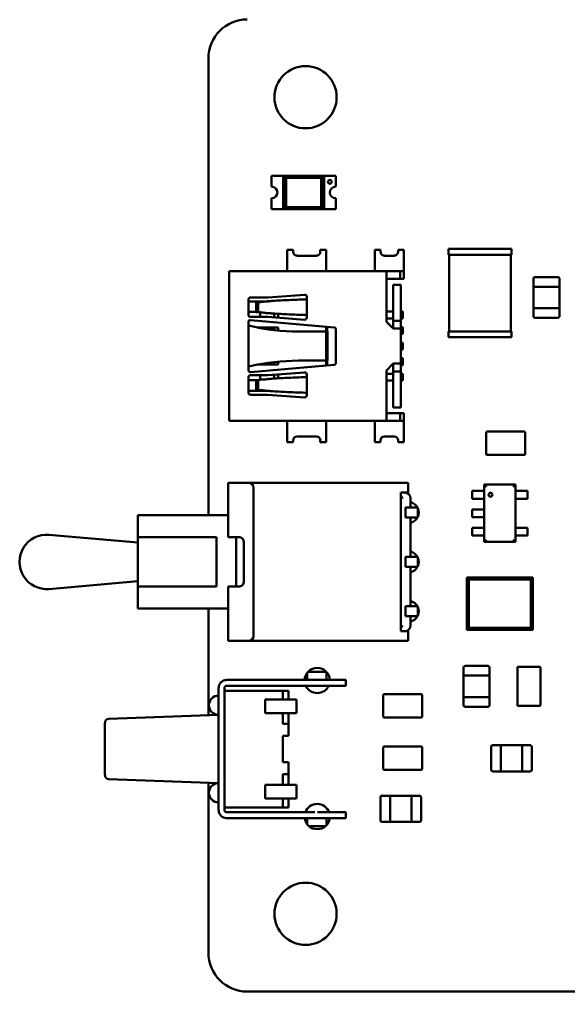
# Model space of a CAD drawing. Header units: inches. Extents: x 0.1 to 17, y 0.3 to 10.7.
# Drawn here: x 2.614 to 3.727, y 7.138 to 9.106 of the extents above; entities that cross this region are included whole.
import ezdxf

# ---------------------------------------------------------------- set-up
doc = ezdxf.new("R2010")
doc.units = ezdxf.units.IN
doc.header["$LTSCALE"] = 0.5
doc.header["$MEASUREMENT"] = 0
doc.layers.add('Visible (ANSI)', color=7, linetype='Continuous', lineweight=50)

msp = doc.modelspace()

# ---------------------------------------------------------------- linework, layer by layer
at = {"layer": 'Visible (ANSI)'}
for p, q in [((2.9976, 8.1024), (2.9976, 9.0276)), ((3.1255, 8.7894), (3.1491, 8.7894)), ((3.1255, 8.7678), (3.1255, 8.7894)), ((3.1491, 8.7225), (3.1491, 8.7894)), ((3.1491, 8.7894), (3.2318, 8.7894)), ((3.1491, 8.7894), (3.1491, 8.7225)), ((3.155, 8.7855), (3.1511, 8.7894)), ((3.1511, 8.7894), (3.1511, 8.7225)), ((3.2299, 8.7894), (3.1511, 8.7894)), ((3.155, 8.7264), (3.155, 8.7855)), ((3.155, 8.7855), (3.2259, 8.7855)), ((3.2299, 8.7894), (3.2259, 8.7855)), ((3.2259, 8.7855), (3.2259, 8.7264)), ((3.2299, 8.7894), (3.2299, 8.7225)), ((3.2318, 8.7894), (3.2318, 8.7225)), ((3.2318, 8.7225), (3.2318, 8.7894)), ((3.2318, 8.7894), (3.2554, 8.7894)), ((3.2554, 8.7894), (3.2554, 8.7678)), ((3.1255, 8.7225), (3.1255, 8.7442)), ((3.2554, 8.7442), (3.2554, 8.7225)), ((3.1491, 8.7225), (3.1255, 8.7225)), ((3.2318, 8.7225), (3.1491, 8.7225)), ((3.1511, 8.7225), (3.155, 8.7264)), ((3.2299, 8.7225), (3.1511, 8.7225)), ((3.2259, 8.7264), (3.155, 8.7264)), ((3.2259, 8.7264), (3.2299, 8.7225)), ((3.2554, 8.7225), (3.2318, 8.7225)), ((3.6115, 8.6418), (3.484, 8.6418)), ((3.484, 8.63), (3.484, 8.6418)), ((3.6115, 8.63), (3.6115, 8.6418)), ((3.1574, 8.6005), (3.1574, 8.6398)), ((3.1574, 8.6398), (3.1692, 8.6398)), ((3.1692, 8.6398), (3.1692, 8.6359)), ((3.1771, 8.628), (3.2165, 8.628)), ((3.2243, 8.6398), (3.2362, 8.6398)), ((3.2243, 8.6359), (3.2243, 8.6398)), ((3.2362, 8.6398), (3.2362, 8.6005)), ((3.3346, 8.6398), (3.3462, 8.6398)), ((3.3346, 8.6005), (3.3346, 8.6398)), ((3.3462, 8.6398), (3.3462, 8.6359)), ((3.3541, 8.628), (3.3741, 8.628)), ((3.382, 8.6398), (3.3936, 8.6398)), ((3.382, 8.6359), (3.382, 8.6398)), ((3.3936, 8.6398), (3.3936, 8.6005)), ((3.6115, 8.63), (3.484, 8.63)), ((3.4853, 8.4745), (3.4853, 8.63)), ((3.6103, 8.4745), (3.6103, 8.63)), ((3.0393, 8.5965), (3.0393, 8.569)), ((3.0393, 8.5965), (3.3582, 8.5965)), ((3.1574, 8.5965), (3.1574, 8.6005)), ((3.2362, 8.6005), (3.2362, 8.5965)), ((3.3346, 8.5965), (3.3346, 8.6005)), ((3.3582, 8.5965), (3.3582, 8.569)), ((3.3582, 8.5965), (3.3858, 8.5965)), ((3.3858, 8.5965), (3.3936, 8.5965)), ((3.3858, 8.5965), (3.3858, 8.5808)), ((3.3936, 8.6005), (3.3936, 8.5965)), ((3.3936, 8.5965), (3.3936, 8.5808)), ((3.7052, 8.5847), (3.66, 8.5847)), ((3.0393, 8.569), (3.0393, 8.3209)), ((3.3582, 8.5808), (3.3858, 8.5808)), ((3.3582, 8.569), (3.3582, 8.4942)), ((3.372, 8.5611), (3.372, 8.569)), ((3.3877, 8.569), (3.372, 8.569)), ((3.3858, 8.5808), (3.3936, 8.5808)), ((3.3877, 8.5611), (3.3877, 8.569)), ((3.656, 8.5808), (3.656, 8.565)), ((3.66, 8.565), (3.656, 8.565)), ((3.656, 8.565), (3.66, 8.565)), ((3.656, 8.565), (3.656, 8.5217)), ((3.7052, 8.565), (3.66, 8.565)), ((3.66, 8.565), (3.7052, 8.565)), ((3.7092, 8.565), (3.7052, 8.565)), ((3.7052, 8.565), (3.7092, 8.565)), ((3.7092, 8.565), (3.7092, 8.5808)), ((3.7092, 8.5217), (3.7092, 8.565)), ((3.118, 8.5434), (3.0826, 8.5434)), ((3.1926, 8.549), (3.118, 8.5434)), ((3.1968, 8.5433), (3.1968, 8.545)), ((3.372, 8.4961), (3.372, 8.5611)), ((3.3877, 8.4961), (3.3877, 8.5611)), ((3.0787, 8.5394), (3.0787, 8.5079)), ((3.1148, 8.5355), (3.0787, 8.5355)), ((3.0942, 8.5138), (3.0942, 8.5335)), ((3.0942, 8.5335), (3.098, 8.5335)), ((3.098, 8.5335), (3.098, 8.5138)), ((3.1968, 8.5433), (3.1968, 8.5041)), ((3.0942, 8.514), (3.0787, 8.514)), ((3.0826, 8.504), (3.118, 8.504)), ((3.0942, 8.514), (3.0942, 8.514)), ((3.098, 8.5138), (3.0942, 8.5138)), ((3.1025, 8.5131), (3.1025, 8.504)), ((3.118, 8.504), (3.1926, 8.4984)), ((3.131, 8.5107), (3.131, 8.503)), ((3.139, 8.5103), (3.139, 8.5024)), ((3.1968, 8.5023), (3.1968, 8.5041)), ((3.3582, 8.5148), (3.372, 8.5148)), ((3.3877, 8.5148), (3.3917, 8.5148)), ((3.3917, 8.5011), (3.3917, 8.5148)), ((3.66, 8.5217), (3.656, 8.5217)), ((3.656, 8.5217), (3.66, 8.5217)), ((3.656, 8.5217), (3.656, 8.506)), ((3.7052, 8.5217), (3.66, 8.5217)), ((3.66, 8.5217), (3.7052, 8.5217)), ((3.7092, 8.5217), (3.7052, 8.5217)), ((3.7052, 8.5217), (3.7092, 8.5217)), ((3.7092, 8.506), (3.7092, 8.5217)), ((3.0787, 8.4938), (3.0787, 8.4895)), ((3.0787, 8.4004), (3.0787, 8.4895)), ((3.2522, 8.4827), (3.083, 8.4977)), ((3.3582, 8.5011), (3.372, 8.5011)), ((3.372, 8.4804), (3.3582, 8.4942)), ((3.372, 8.4961), (3.3877, 8.4961)), ((3.372, 8.4961), (3.372, 8.4804)), ((3.3877, 8.5011), (3.3917, 8.5011)), ((3.3877, 8.4961), (3.3877, 8.4843)), ((3.3877, 8.4843), (3.3877, 8.4056)), ((3.66, 8.502), (3.7052, 8.502)), ((3.1081, 8.4826), (3.0962, 8.4826)), ((3.1025, 8.4818), (3.1025, 8.4814)), ((3.1303, 8.4826), (3.1201, 8.4826)), ((3.1303, 8.4826), (3.131, 8.4826)), ((3.139, 8.4826), (3.131, 8.4826)), ((3.131, 8.4826), (3.131, 8.4772)), ((3.139, 8.4826), (3.139, 8.4764)), ((3.1798, 8.4745), (3.1902, 8.4745)), ((3.1902, 8.4745), (3.2362, 8.4745)), ((3.2362, 8.4841), (3.2362, 8.4745)), ((3.2387, 8.4745), (3.2362, 8.4745)), ((3.2362, 8.4745), (3.2362, 8.4154)), ((3.2381, 8.4745), (3.2381, 8.4839)), ((3.2387, 8.4745), (3.2387, 8.4154)), ((3.2558, 8.4112), (3.2558, 8.4788)), ((3.369, 8.4833), (3.372, 8.4833)), ((3.3872, 8.4804), (3.372, 8.4804)), ((3.3877, 8.4833), (3.3917, 8.4833)), ((3.3877, 8.4696), (3.3917, 8.4696)), ((3.3917, 8.4696), (3.3917, 8.4833)), ((3.6115, 8.4745), (3.484, 8.4745)), ((3.484, 8.4627), (3.484, 8.4745)), ((3.6115, 8.4627), (3.6115, 8.4745)), ((3.3877, 8.4518), (3.3917, 8.4518)), ((3.3917, 8.4381), (3.3917, 8.4518)), ((3.6115, 8.4627), (3.484, 8.4627)), ((3.3877, 8.4381), (3.3917, 8.4381)), ((3.083, 8.3922), (3.2522, 8.4072)), ((3.1081, 8.4074), (3.0962, 8.4074)), ((3.1025, 8.4085), (3.1025, 8.4081)), ((3.1303, 8.4074), (3.1201, 8.4074)), ((3.1303, 8.4074), (3.131, 8.4074)), ((3.131, 8.4127), (3.131, 8.4074)), ((3.139, 8.4074), (3.131, 8.4074)), ((3.139, 8.4135), (3.139, 8.4074)), ((3.1798, 8.4154), (3.1902, 8.4154)), ((3.1902, 8.4154), (3.2362, 8.4154)), ((3.2362, 8.4154), (3.2362, 8.4058)), ((3.2362, 8.4154), (3.2387, 8.4154)), ((3.2381, 8.406), (3.2381, 8.4154)), ((3.3582, 8.3957), (3.372, 8.4095)), ((3.369, 8.4066), (3.372, 8.4066)), ((3.372, 8.4095), (3.3872, 8.4095)), ((3.372, 8.4095), (3.372, 8.3938)), ((3.3877, 8.4203), (3.3917, 8.4203)), ((3.3877, 8.4066), (3.3917, 8.4066)), ((3.3877, 8.4056), (3.3877, 8.3938)), ((3.3917, 8.4066), (3.3917, 8.4203)), ((3.0787, 8.4004), (3.0787, 8.3961)), ((3.118, 8.3859), (3.0826, 8.3859)), ((3.1025, 8.3859), (3.1025, 8.3768)), ((3.1926, 8.3915), (3.118, 8.3859)), ((3.131, 8.3869), (3.131, 8.3792)), ((3.139, 8.3875), (3.139, 8.3796)), ((3.1968, 8.3858), (3.1968, 8.3876)), ((3.3582, 8.3957), (3.3582, 8.3209)), ((3.3582, 8.3888), (3.372, 8.3888)), ((3.372, 8.3938), (3.3877, 8.3938)), ((3.372, 8.3288), (3.372, 8.3938)), ((3.3877, 8.3288), (3.3877, 8.3938)), ((3.3877, 8.3888), (3.3917, 8.3888)), ((3.3917, 8.3751), (3.3917, 8.3888)), ((3.0787, 8.382), (3.0787, 8.3505)), ((3.0942, 8.3759), (3.0787, 8.3759)), ((3.0942, 8.3761), (3.0942, 8.3564)), ((3.098, 8.3761), (3.0942, 8.3761)), ((3.0942, 8.3759), (3.0942, 8.3759)), ((3.098, 8.3564), (3.098, 8.3761)), ((3.1968, 8.3858), (3.1968, 8.3466)), ((3.3582, 8.3751), (3.372, 8.3751)), ((3.3877, 8.3751), (3.3917, 8.3751)), ((3.1148, 8.3544), (3.0787, 8.3544)), ((3.0826, 8.3465), (3.118, 8.3465)), ((3.0942, 8.3564), (3.098, 8.3564)), ((3.118, 8.3465), (3.1926, 8.3409)), ((3.1968, 8.3449), (3.1968, 8.3466)), ((3.372, 8.3209), (3.372, 8.3288)), ((3.3877, 8.3209), (3.3877, 8.3288)), ((3.0393, 8.3209), (3.0393, 8.2934)), ((3.3582, 8.3209), (3.3582, 8.2934)), ((3.3858, 8.3091), (3.3582, 8.3091)), ((3.3877, 8.3209), (3.372, 8.3209)), ((3.3858, 8.3091), (3.3936, 8.3091)), ((3.3858, 8.2934), (3.3858, 8.3091)), ((3.3936, 8.2934), (3.3936, 8.3091)), ((3.3582, 8.2934), (3.0393, 8.2934)), ((3.1574, 8.2894), (3.1574, 8.2934)), ((3.1574, 8.2501), (3.1574, 8.2894)), ((3.2362, 8.2934), (3.2362, 8.2894)), ((3.2362, 8.2894), (3.2362, 8.2501)), ((3.3346, 8.2894), (3.3346, 8.2934)), ((3.3346, 8.2501), (3.3346, 8.2894)), ((3.3582, 8.2934), (3.3858, 8.2934)), ((3.3858, 8.2934), (3.3936, 8.2934)), ((3.3936, 8.2934), (3.3936, 8.2894)), ((3.3936, 8.2894), (3.3936, 8.2501)), ((3.5606, 8.2264), (3.5606, 8.2698)), ((3.5625, 8.2717), (3.5724, 8.2717)), ((3.5724, 8.2717), (3.6275, 8.2717)), ((3.6275, 8.2717), (3.6373, 8.2717)), ((3.6393, 8.2698), (3.6393, 8.2264)), ((3.1692, 8.2501), (3.1574, 8.2501)), ((3.1692, 8.254), (3.1692, 8.2501)), ((3.2165, 8.2619), (3.1771, 8.2619)), ((3.2243, 8.2501), (3.2243, 8.254)), ((3.2362, 8.2501), (3.2243, 8.2501)), ((3.3462, 8.2501), (3.3346, 8.2501)), ((3.3462, 8.254), (3.3462, 8.2501)), ((3.3741, 8.2619), (3.3541, 8.2619)), ((3.382, 8.2501), (3.382, 8.254)), ((3.3936, 8.2501), (3.382, 8.2501)), ((3.5724, 8.2245), (3.5625, 8.2245)), ((3.6275, 8.2245), (3.5724, 8.2245)), ((3.6373, 8.2245), (3.6275, 8.2245)), ((3.0377, 8.168), (3.0377, 8.0579)), ((3.0377, 8.168), (3.0613, 8.168)), ((3.0791, 8.168), (3.0613, 8.168)), ((3.0791, 8.168), (3.4023, 8.168)), ((3.0889, 8.1581), (3.0889, 7.8577)), ((3.4023, 8.168), (3.4023, 8.1483)), ((3.532, 8.1516), (3.5405, 8.1516)), ((3.532, 8.1359), (3.532, 8.1516)), ((3.5405, 8.1516), (3.5443, 8.1516)), ((3.5443, 8.1516), (3.5482, 8.1516)), ((3.5521, 8.1516), (3.5482, 8.1516)), ((3.5521, 8.1516), (3.5566, 8.1516)), ((3.5566, 8.0483), (3.5566, 8.1644)), ((3.5566, 8.1644), (3.5596, 8.1615)), ((3.5566, 8.1644), (3.6196, 8.1644)), ((3.5566, 8.1359), (3.5566, 8.1516)), ((3.5612, 8.1599), (3.5596, 8.1615)), ((3.6166, 8.1615), (3.6151, 8.1599)), ((3.6196, 8.1644), (3.6166, 8.1615)), ((3.6196, 8.0483), (3.6196, 8.1644)), ((3.6196, 8.1516), (3.6242, 8.1516)), ((3.6196, 8.1359), (3.6196, 8.1516)), ((3.6242, 8.1516), (3.628, 8.1516)), ((3.6319, 8.1516), (3.628, 8.1516)), ((3.6357, 8.1516), (3.6319, 8.1516)), ((3.6357, 8.1516), (3.6442, 8.1516)), ((3.6442, 8.1359), (3.6442, 8.1516)), ((3.3873, 8.1483), (3.3873, 7.8676)), ((3.4023, 8.1483), (3.3873, 8.1483)), ((3.407, 8.118), (3.407, 8.1365)), ((3.532, 8.1359), (3.5405, 8.1359)), ((3.5405, 8.1359), (3.5443, 8.1359)), ((3.5443, 8.1359), (3.5482, 8.1359)), ((3.5521, 8.1359), (3.5482, 8.1359)), ((3.5521, 8.1359), (3.5566, 8.1359)), ((3.6196, 8.1359), (3.6242, 8.1359)), ((3.6242, 8.1359), (3.628, 8.1359)), ((3.6319, 8.1359), (3.628, 8.1359)), ((3.6357, 8.1359), (3.6319, 8.1359)), ((3.6357, 8.1359), (3.6442, 8.1359)), ((3.3971, 8.118), (3.3971, 8.0979)), ((3.418, 8.118), (3.3971, 8.118)), ((3.418, 8.118), (3.422, 8.118)), ((3.422, 8.0979), (3.422, 8.118)), ((3.532, 8.1142), (3.5405, 8.1142)), ((3.532, 8.0985), (3.532, 8.1142)), ((3.5405, 8.1142), (3.5443, 8.1142)), ((3.5443, 8.1142), (3.5482, 8.1142)), ((3.5521, 8.1142), (3.5482, 8.1142)), ((3.5521, 8.1142), (3.5566, 8.1142)), ((3.5566, 8.0985), (3.5566, 8.1142)), ((2.8547, 8.0579), (2.8547, 8.1024)), ((3.0377, 8.1024), (2.8547, 8.1024)), ((3.418, 8.0979), (3.3971, 8.0979)), ((3.407, 8.018), (3.407, 8.0979)), ((3.418, 8.0979), (3.422, 8.0979)), ((3.532, 8.0985), (3.5405, 8.0985)), ((3.5405, 8.0985), (3.5443, 8.0985)), ((3.5443, 8.0985), (3.5482, 8.0985)), ((3.5521, 8.0985), (3.5482, 8.0985)), ((3.5521, 8.0985), (3.5566, 8.0985)), ((3.532, 8.0768), (3.5405, 8.0768)), ((3.532, 8.0611), (3.532, 8.0768)), ((3.5405, 8.0768), (3.5443, 8.0768)), ((3.5443, 8.0768), (3.5482, 8.0768)), ((3.5521, 8.0768), (3.5482, 8.0768)), ((3.5521, 8.0768), (3.5566, 8.0768)), ((3.5566, 8.0611), (3.5566, 8.0768)), ((3.6196, 8.0768), (3.6242, 8.0768)), ((3.6196, 8.0611), (3.6196, 8.0768)), ((3.6242, 8.0768), (3.628, 8.0768)), ((3.6319, 8.0768), (3.628, 8.0768)), ((3.6357, 8.0768), (3.6319, 8.0768)), ((3.6357, 8.0768), (3.6442, 8.0768)), ((3.6442, 8.0611), (3.6442, 8.0768)), ((2.8547, 8.0471), (2.6744, 8.0629)), ((2.8547, 8.0579), (3.0141, 8.0579)), ((2.8547, 7.9579), (2.8547, 8.0579)), ((3.0141, 7.9579), (3.0141, 8.0579)), ((3.0594, 8.0579), (3.0377, 8.0579)), ((3.0535, 8.0579), (3.0535, 8.0289)), ((3.532, 8.0611), (3.5405, 8.0611)), ((3.5405, 8.0611), (3.5443, 8.0611)), ((3.5443, 8.0611), (3.5482, 8.0611)), ((3.5521, 8.0611), (3.5482, 8.0611)), ((3.5521, 8.0611), (3.5566, 8.0611)), ((3.5566, 8.0483), (3.5596, 8.0513)), ((3.5612, 8.0528), (3.5596, 8.0513)), ((3.6151, 8.0528), (3.6166, 8.0513)), ((3.6196, 8.0483), (3.6166, 8.0513)), ((3.6196, 8.0611), (3.6242, 8.0611)), ((3.6242, 8.0611), (3.628, 8.0611)), ((3.6319, 8.0611), (3.628, 8.0611)), ((3.6357, 8.0611), (3.6319, 8.0611)), ((3.6357, 8.0611), (3.6442, 8.0611)), ((3.0692, 8.0481), (3.0692, 7.9678)), ((3.5566, 8.0483), (3.6196, 8.0483)), ((3.3971, 8.018), (3.3971, 7.9979)), ((3.418, 8.018), (3.3971, 8.018)), ((3.418, 8.018), (3.422, 8.018)), ((3.422, 7.9979), (3.422, 8.018)), ((3.418, 7.9979), (3.3971, 7.9979)), ((3.407, 7.918), (3.407, 7.9979)), ((3.418, 7.9979), (3.422, 7.9979)), ((3.0535, 7.9869), (3.0535, 7.9579)), ((3.5251, 7.9725), (3.5212, 7.9765)), ((3.5212, 7.9765), (3.5212, 7.8702)), ((3.5271, 7.9765), (3.5212, 7.9765)), ((3.5251, 7.8741), (3.5251, 7.9725)), ((3.5251, 7.9725), (3.6511, 7.9725)), ((3.6551, 7.9765), (3.5271, 7.9765)), ((3.6511, 7.9725), (3.6551, 7.9765)), ((3.6511, 7.9725), (3.6511, 7.8741)), ((3.6551, 7.8702), (3.6551, 7.9765)), ((2.8547, 7.9688), (2.6744, 7.953)), ((2.8547, 7.9135), (2.8547, 7.9579)), ((2.8547, 7.9579), (3.0141, 7.9579)), ((3.0377, 7.9579), (3.0377, 7.8479)), ((3.0377, 7.9579), (3.0594, 7.9579)), ((3.0377, 7.9135), (2.8547, 7.9135)), ((2.9976, 7.6972), (2.9976, 7.9135)), ((3.3971, 7.918), (3.3971, 7.8979)), ((3.418, 7.918), (3.3971, 7.918)), ((3.418, 7.918), (3.422, 7.918)), ((3.422, 7.8979), (3.422, 7.918)), ((3.418, 7.8979), (3.3971, 7.8979)), ((3.407, 7.8794), (3.407, 7.8979)), ((3.418, 7.8979), (3.422, 7.8979)), ((3.5251, 7.8741), (3.5212, 7.8702)), ((3.6511, 7.8741), (3.5251, 7.8741)), ((3.6511, 7.8741), (3.6551, 7.8702)), ((3.3873, 7.8676), (3.4023, 7.8676)), ((3.4023, 7.8676), (3.4023, 7.8479)), ((3.5212, 7.8702), (3.5271, 7.8702)), ((3.5271, 7.8702), (3.6551, 7.8702)), ((3.0377, 7.8479), (3.0613, 7.8479)), ((3.0791, 7.8479), (3.0613, 7.8479)), ((3.0791, 7.8479), (3.4023, 7.8479)), ((3.5635, 7.7973), (3.5182, 7.7973)), ((3.6255, 7.7953), (3.6688, 7.7953)), ((3.1974, 7.769), (3.1974, 7.7829)), ((3.1994, 7.7854), (3.2366, 7.7854)), ((3.2367, 7.7845), (3.2367, 7.7853)), ((3.2367, 7.7845), (3.2367, 7.769)), ((3.5143, 7.7934), (3.5143, 7.7776)), ((3.5182, 7.7776), (3.5143, 7.7776)), ((3.5143, 7.7776), (3.5182, 7.7776)), ((3.5143, 7.7776), (3.5143, 7.7343)), ((3.5635, 7.7776), (3.5182, 7.7776)), ((3.5182, 7.7776), (3.5635, 7.7776)), ((3.5674, 7.7776), (3.5635, 7.7776)), ((3.5635, 7.7776), (3.5674, 7.7776)), ((3.5674, 7.7776), (3.5674, 7.7934)), ((3.5674, 7.7343), (3.5674, 7.7776)), ((3.6236, 7.7835), (3.6236, 7.7934)), ((3.6236, 7.7284), (3.6236, 7.7835)), ((3.6708, 7.7934), (3.6708, 7.7835)), ((3.6708, 7.7835), (3.6708, 7.7284)), ((3.2132, 7.7688), (3.034, 7.7688)), ((3.034, 7.757), (3.2132, 7.757)), ((3.1974, 7.7688), (3.1974, 7.769)), ((3.2132, 7.7688), (3.2186, 7.7688)), ((3.2132, 7.757), (3.2186, 7.757)), ((3.2186, 7.7688), (3.2756, 7.7688)), ((3.2186, 7.757), (3.2756, 7.757)), ((3.2367, 7.769), (3.2367, 7.7688)), ((3.2756, 7.7688), (3.2761, 7.7688)), ((3.2756, 7.757), (3.2761, 7.757)), ((3.2761, 7.7688), (3.2761, 7.757)), ((3.0182, 7.505), (3.0182, 7.753)), ((3.03, 7.7374), (3.03, 7.753)), ((3.1482, 7.7471), (3.03, 7.7471)), ((3.03, 7.7314), (3.03, 7.7374)), ((3.16, 7.7471), (3.1482, 7.7471)), ((3.1482, 7.7314), (3.1482, 7.7471)), ((3.16, 7.7294), (3.16, 7.7471)), ((3.3519, 7.6949), (3.3519, 7.7383)), ((3.3539, 7.7402), (3.3637, 7.7402)), ((3.3637, 7.7402), (3.4188, 7.7402)), ((3.4188, 7.7402), (3.4287, 7.7402)), ((3.4306, 7.7383), (3.4306, 7.6949)), ((3.03, 7.5266), (3.03, 7.7314)), ((3.1127, 7.7294), (3.1127, 7.7018)), ((3.1245, 7.7294), (3.1127, 7.7294)), ((3.1245, 7.7294), (3.1757, 7.7294)), ((3.1482, 7.7314), (3.1482, 7.7294)), ((3.1757, 7.7294), (3.1757, 7.7018)), ((3.5182, 7.7343), (3.5143, 7.7343)), ((3.5143, 7.7343), (3.5182, 7.7343)), ((3.5143, 7.7343), (3.5143, 7.7186)), ((3.5635, 7.7343), (3.5182, 7.7343)), ((3.5182, 7.7343), (3.5635, 7.7343)), ((3.5674, 7.7343), (3.5635, 7.7343)), ((3.5635, 7.7343), (3.5674, 7.7343)), ((3.5674, 7.7186), (3.5674, 7.7343)), ((3.6236, 7.7186), (3.6236, 7.7284)), ((3.6688, 7.7166), (3.6255, 7.7166)), ((3.6708, 7.7284), (3.6708, 7.7186)), ((2.7955, 7.6901), (3.0182, 7.6979)), ((3.1127, 7.7018), (3.1245, 7.7018)), ((3.1245, 7.7018), (3.1757, 7.7018)), ((3.1482, 7.7018), (3.1482, 7.6802)), ((3.16, 7.6802), (3.16, 7.7018)), ((3.5182, 7.7146), (3.5635, 7.7146)), ((2.7879, 7.5758), (2.7879, 7.6823)), ((3.1482, 7.6802), (3.16, 7.6802)), ((3.16, 7.6556), (3.16, 7.6802)), ((3.3637, 7.693), (3.3539, 7.693)), ((3.4188, 7.693), (3.3637, 7.693)), ((3.4287, 7.693), (3.4188, 7.693)), ((3.1482, 7.6556), (3.1482, 7.6024)), ((3.16, 7.6556), (3.1482, 7.6556)), ((3.3519, 7.5887), (3.3519, 7.632)), ((3.3539, 7.6339), (3.3637, 7.6339)), ((3.3637, 7.6339), (3.4188, 7.6339)), ((3.4188, 7.6339), (3.4287, 7.6339)), ((3.4306, 7.632), (3.4306, 7.5887)), ((3.5704, 7.6329), (3.5704, 7.5877)), ((3.5901, 7.6369), (3.5743, 7.6369)), ((3.5901, 7.6369), (3.5901, 7.6329)), ((3.5901, 7.6329), (3.5901, 7.6369)), ((3.6334, 7.6369), (3.5901, 7.6369)), ((3.5901, 7.6329), (3.5901, 7.5877)), ((3.5901, 7.5877), (3.5901, 7.6329)), ((3.6334, 7.6369), (3.6334, 7.6329)), ((3.6334, 7.6329), (3.6334, 7.6369)), ((3.6491, 7.6369), (3.6334, 7.6369)), ((3.6334, 7.6329), (3.6334, 7.5877)), ((3.6334, 7.5877), (3.6334, 7.6329)), ((3.6531, 7.5877), (3.6531, 7.6329)), ((3.1482, 7.6024), (3.16, 7.6024)), ((3.16, 7.5778), (3.16, 7.6024)), ((3.3637, 7.5867), (3.3539, 7.5867)), ((3.4188, 7.5867), (3.3637, 7.5867)), ((3.4287, 7.5867), (3.4188, 7.5867)), ((3.5743, 7.5837), (3.5901, 7.5837)), ((3.5901, 7.5877), (3.5901, 7.5837)), ((3.5901, 7.5837), (3.5901, 7.5877)), ((3.5901, 7.5837), (3.6334, 7.5837)), ((3.6334, 7.5877), (3.6334, 7.5837)), ((3.6334, 7.5837), (3.6334, 7.5877)), ((3.6334, 7.5837), (3.6491, 7.5837)), ((2.7955, 7.5679), (3.0182, 7.5601)), ((2.9976, 7.2166), (2.9976, 7.5608)), ((3.1482, 7.5778), (3.1482, 7.5562)), ((3.16, 7.5778), (3.1482, 7.5778)), ((3.16, 7.5562), (3.16, 7.5778)), ((3.1127, 7.5562), (3.1127, 7.5286)), ((3.1245, 7.5562), (3.1127, 7.5562)), ((3.1757, 7.5562), (3.1245, 7.5562)), ((3.1757, 7.5286), (3.1757, 7.5562)), ((3.03, 7.5207), (3.03, 7.5266)), ((3.03, 7.505), (3.03, 7.5207)), ((3.1245, 7.5286), (3.1127, 7.5286)), ((3.1757, 7.5286), (3.1245, 7.5286)), ((3.1482, 7.5286), (3.1482, 7.5266)), ((3.1482, 7.5109), (3.1482, 7.5266)), ((3.16, 7.5109), (3.16, 7.5286)), ((3.346, 7.5306), (3.346, 7.4853)), ((3.3657, 7.5345), (3.3499, 7.5345)), ((3.3657, 7.5345), (3.3657, 7.5306)), ((3.3657, 7.5306), (3.3657, 7.5345)), ((3.409, 7.5345), (3.3657, 7.5345)), ((3.3657, 7.5306), (3.3657, 7.4853)), ((3.3657, 7.4853), (3.3657, 7.5306)), ((3.409, 7.5345), (3.409, 7.5306)), ((3.409, 7.5306), (3.409, 7.5345)), ((3.4247, 7.5345), (3.409, 7.5345)), ((3.409, 7.5306), (3.409, 7.4853)), ((3.409, 7.4853), (3.409, 7.5306)), ((3.4287, 7.4853), (3.4287, 7.5306)), ((3.03, 7.5109), (3.1482, 7.5109)), ((3.2132, 7.5011), (3.034, 7.5011)), ((3.1482, 7.5109), (3.16, 7.5109)), ((3.2756, 7.5011), (3.2186, 7.5011)), ((3.2761, 7.5011), (3.2756, 7.5011)), ((3.2761, 7.4892), (3.2761, 7.5011)), ((3.034, 7.4892), (3.2132, 7.4892)), ((3.1974, 7.4892), (3.1974, 7.489)), ((3.1974, 7.489), (3.1974, 7.4771)), ((3.2132, 7.4892), (3.2186, 7.4892)), ((3.2186, 7.4892), (3.2756, 7.4892)), ((3.2367, 7.489), (3.2367, 7.4892)), ((3.2367, 7.4747), (3.2367, 7.489)), ((3.2756, 7.4892), (3.2761, 7.4892)), ((3.3499, 7.4814), (3.3657, 7.4814)), ((3.3657, 7.4853), (3.3657, 7.4814)), ((3.3657, 7.4814), (3.3657, 7.4853)), ((3.3657, 7.4814), (3.409, 7.4814)), ((3.409, 7.4853), (3.409, 7.4814)), ((3.409, 7.4814), (3.409, 7.4853)), ((3.409, 7.4814), (3.4247, 7.4814)), ((3.2015, 7.4726), (3.2346, 7.4726)), ((5.3598, 7.1379), (3.0763, 7.1379))]:
    msp.add_line(p, q, dxfattribs=at)
for centre, radius in [((3.1944, 8.9489), 0.063), ((3.2436, 8.7776), 0.00394), ((3.5692, 8.1438), 0.00394), ((3.1944, 7.2953), 0.063)]:
    msp.add_circle(centre, radius, dxfattribs=at)
for centre, radius, start, end in [((3.0763, 9.0276), 0.0788, 90.0208, 179.9792), ((3.1255, 8.756), 0.0118, 270, 90), ((3.2554, 8.756), 0.0118, 90, 270), ((3.1771, 8.6359), 0.00787, 180, 270), ((3.2165, 8.6359), 0.00787, 270, 360), ((3.3541, 8.6359), 0.00787, 180, 270), ((3.3741, 8.6359), 0.00787, 270, 360), ((3.66, 8.5808), 0.00394, 90, 180), ((3.7052, 8.5808), 0.00394, 0, 90), ((3.0826, 8.5394), 0.00394, 90, 180), ((3.1928, 8.545), 0.00394, 360, 94.2892), ((3.0826, 8.5079), 0.00394, 180, 270), ((3.66, 8.506), 0.00394, 180, 270), ((3.7052, 8.506), 0.00394, 270, 0), ((3.0826, 8.4938), 0.00394, 84.9204, 180), ((3.1928, 8.5023), 0.00394, 265.7108, 360), ((3.2519, 8.4788), 0.00394, 360, 84.9204), ((3.2519, 8.4112), 0.00394, 275.0796, 360), ((3.0826, 8.3961), 0.00394, 180, 275.0796), ((3.0826, 8.382), 0.00394, 90, 180), ((3.1928, 8.3876), 0.00394, 360, 94.2892), ((3.0826, 8.3505), 0.00394, 180, 270), ((3.1928, 8.3449), 0.00394, 265.7108, 360), ((3.5625, 8.2698), 0.00197, 90, 180), ((3.6373, 8.2698), 0.00197, 0, 90), ((3.1771, 8.254), 0.00787, 90, 180), ((3.2165, 8.254), 0.00787, 360, 90), ((3.3541, 8.254), 0.00787, 90, 180), ((3.3741, 8.254), 0.00787, 360, 90), ((3.5625, 8.2264), 0.00197, 180, 270), ((3.6373, 8.2264), 0.00197, 270, 0), ((3.0791, 8.1581), 0.00984, 0, 90), ((3.3952, 8.1365), 0.0118, 0, 90), ((3.4023, 8.1079), 0.0215, 27.8972, 77.2801), ((3.4023, 8.1079), 0.0215, 336.5535, 23.4465), ((3.4023, 8.1079), 0.0215, 282.7199, 332.1024), ((2.6696, 8.0079), 0.0551, 85, 275), ((3.0594, 8.0481), 0.00984, 0, 78.463), ((3.4023, 8.0079), 0.0215, 27.8972, 77.2801), ((3.4023, 8.0079), 0.0215, 336.5535, 23.4465), ((3.4023, 8.0079), 0.0215, 282.7199, 332.1024), ((3.0594, 7.9678), 0.00984, 281.537, 0), ((3.4023, 7.9079), 0.0215, 27.8972, 77.2801), ((3.4023, 7.9079), 0.0215, 336.5535, 23.4465), ((3.4023, 7.9079), 0.0215, 282.7199, 332.1024), ((3.3952, 7.8794), 0.0118, 270, 0), ((3.0791, 7.8577), 0.00984, 270, 0), ((3.5182, 7.7934), 0.00394, 90, 180), ((3.5635, 7.7934), 0.00394, 0, 90), ((3.6255, 7.7934), 0.00197, 90, 180), ((3.6688, 7.7934), 0.00197, 0, 90), ((3.218, 7.7678), 0.0256, 2.2034, 177.7966), ((3.034, 7.753), 0.0157, 90, 180), ((3.034, 7.753), 0.00394, 90, 180), ((3.218, 7.7678), 0.0256, 205.0299, 334.9701), ((3.0182, 7.7176), 0.0197, 90, 270), ((3.3539, 7.7383), 0.00197, 90, 180), ((3.4287, 7.7383), 0.00197, 0, 90), ((3.5182, 7.7186), 0.00394, 180, 270), ((3.5635, 7.7186), 0.00394, 270, 0), ((3.6255, 7.7186), 0.00197, 180, 270), ((3.6688, 7.7186), 0.00197, 270, 0), ((2.7958, 7.6823), 0.00787, 92, 180), ((3.3539, 7.6949), 0.00197, 180, 270), ((3.4287, 7.6949), 0.00197, 270, 0), ((3.3539, 7.632), 0.00197, 90, 180), ((3.4287, 7.632), 0.00197, 0, 90), ((3.5743, 7.6329), 0.00394, 90, 180), ((3.6491, 7.6329), 0.00394, 0, 90), ((3.3539, 7.5887), 0.00197, 180, 270), ((3.4287, 7.5887), 0.00197, 270, 0), ((3.5743, 7.5877), 0.00394, 180, 270), ((3.6491, 7.5877), 0.00394, 270, 0), ((2.7958, 7.5758), 0.00787, 180, 268), ((3.0182, 7.5404), 0.0197, 90, 270), ((3.3499, 7.5306), 0.00394, 90, 180), ((3.4247, 7.5306), 0.00394, 0, 90), ((3.034, 7.505), 0.0157, 180, 270), ((3.034, 7.505), 0.00394, 180, 270), ((3.218, 7.4922), 0.0256, 20.2514, 159.7486), ((3.218, 7.4922), 0.0256, 186.6266, 353.3734), ((3.3499, 7.4853), 0.00394, 180, 270), ((3.4247, 7.4853), 0.00394, 270, 0), ((3.0763, 7.2166), 0.0788, 180.0208, 269.9792)]:
    msp.add_arc(centre, radius, start, end, dxfattribs=at)
for centre, major_axis, ratio, start_param, end_param in [((2.9291, 10.5681), (0, -2.042), 0.948476, 0.085352, 0.095998), ((2.9329, 10.5681), (0, -2.042), 0.948476, 0.085352, 0.095998), ((3.0757, 8.1977), (0.0001, 0.317), 0.906312, 6.219159, 6.219203), ((2.9291, 6.4793), (0, 2.042), 0.948476, 6.187187, 6.197834), ((2.9329, 6.4793), (0, 2.042), 0.948476, 6.187187, 6.197834), ((3.3719, 8.4843), (0.0154, -0.0038), 0.997613, 6.273761, 6.525872), ((3.0757, 8.1662), (0.0001, 0.317), 0.906312, 6.190369, 6.207827), ((3.0757, 8.7237), (0.0001, -0.317), 0.906312, 0.075358, 0.092816), ((3.3719, 8.4056), (0.0154, 0.0038), 0.997613, 6.040499, 6.29261), ((2.9291, 10.4106), (0, -2.042), 0.948476, 0.085352, 0.095998), ((3.0757, 8.6922), (0.0001, -0.317), 0.906312, 0.063982, 0.064026), ((2.9329, 10.4106), (0, -2.042), 0.948476, 0.085352, 0.095998), ((2.9291, 6.3218), (0, 2.042), 0.948476, 6.187187, 6.197834), ((2.9329, 6.3218), (0, 2.042), 0.948476, 6.187187, 6.197834)]:
    msp.add_ellipse(centre, major_axis=major_axis, ratio=ratio, start_param=start_param, end_param=end_param, dxfattribs=at)
for points, knots in [([(3.1244, 8.5362), (3.1229, 8.5361), (3.1213, 8.536), (3.1197, 8.5359), (3.118, 8.5358), (3.1164, 8.5357), (3.1148, 8.5355)], [0.3575878, 0.3575878, 0.3575878, 0.3575878, 0.6666667, 0.6666667, 0.6666667, 1, 1, 1, 1]), ([(3.128, 8.5365), (3.1264, 8.5364), (3.1248, 8.5362), (3.1216, 8.5359), (3.12, 8.5357), (3.1185, 8.5355)], [-0.0245792, -0.0245792, -0.0245792, -0.0245792, -0.01240032, -0.01240032, -0.000001, -0.000001, -0.000001, -0.000001]), ([(3.1929, 8.5393), (3.1821, 8.539), (3.1713, 8.5387), (3.1496, 8.5377), (3.1388, 8.5371), (3.128, 8.5365)], [0.000001, 0.000001, 0.000001, 0.000001, 0.0837334, 0.0837334, 0.1674657, 0.1674657, 0.1674657, 0.1674657]), ([(3.1968, 8.5433), (3.1968, 8.5428), (3.1967, 8.5423), (3.1963, 8.5413), (3.196, 8.5409), (3.1953, 8.5402), (3.1949, 8.5399), (3.194, 8.5395), (3.1935, 8.5394), (3.1929, 8.5393)], [-0.01560843, -0.01560843, -0.01560843, -0.01560843, -0.01176261, -0.01176261, -0.00788288, -0.00788288, -0.00398661, -0.00398661, -0.000001, -0.000001, -0.000001, -0.000001]), ([(3.1244, 8.5112), (3.1229, 8.5113), (3.1213, 8.5114), (3.1197, 8.5115), (3.118, 8.5116), (3.1164, 8.5117), (3.1148, 8.5119)], [0.3575878, 0.3575878, 0.3575878, 0.3575878, 0.6666667, 0.6666667, 0.6666667, 1, 1, 1, 1]), ([(3.1929, 8.508), (3.1821, 8.5083), (3.1713, 8.5087), (3.1496, 8.5097), (3.1388, 8.5102), (3.128, 8.5109)], [-0.1674657, -0.1674657, -0.1674657, -0.1674657, -0.0837333, -0.0837333, -0.000001, -0.000001, -0.000001, -0.000001]), ([(3.1929, 8.508), (3.1935, 8.508), (3.194, 8.5079), (3.1949, 8.5075), (3.1953, 8.5072), (3.196, 8.5065), (3.1963, 8.5061), (3.1967, 8.5051), (3.1968, 8.5046), (3.1968, 8.5041)], [-0.01559958, -0.01559958, -0.01559958, -0.01559958, -0.01163975, -0.01163975, -0.00774621, -0.00774621, -0.00386745, -0.00386745, -0.000001, -0.000001, -0.000001, -0.000001]), ([(3.0818, 8.4856), (3.0814, 8.4857), (3.0809, 8.4858), (3.0802, 8.4863), (3.0798, 8.4866), (3.0793, 8.4873), (3.079, 8.4877), (3.0787, 8.4886), (3.0787, 8.489), (3.0787, 8.4895)], [0.000001, 0.000001, 0.000001, 0.000001, 0.00339141, 0.00339141, 0.00697347, 0.00697347, 0.01051792, 0.01051792, 0.01383602, 0.01383602, 0.01383602, 0.01383602]), ([(3.1025, 8.4818), (3.1036, 8.4817), (3.1047, 8.4815), (3.1059, 8.4814), (3.1071, 8.4813), (3.1083, 8.4812), (3.1095, 8.4811), (3.1107, 8.481), (3.112, 8.481), (3.1132, 8.481), (3.1145, 8.481), (3.1157, 8.481), (3.117, 8.481), (3.1182, 8.4811), (3.1195, 8.4812), (3.1207, 8.4813), (3.1219, 8.4814), (3.1231, 8.4815), (3.1242, 8.4816), (3.1253, 8.4818), (3.1264, 8.4819), (3.1274, 8.4821), (3.1285, 8.4822), (3.1294, 8.4824), (3.1303, 8.4826)], [0, 0, 0, 0, 0.125, 0.125, 0.125, 0.25, 0.25, 0.25, 0.375, 0.375, 0.375, 0.5, 0.5, 0.5, 0.625, 0.625, 0.625, 0.75, 0.75, 0.75, 0.875, 0.875, 0.875, 1, 1, 1, 1]), ([(3.1081, 8.4826), (3.109, 8.4825), (3.11, 8.4824), (3.111, 8.4824), (3.112, 8.4824), (3.1131, 8.4824), (3.1141, 8.4824), (3.1151, 8.4824), (3.1162, 8.4824), (3.1172, 8.4824), (3.1182, 8.4824), (3.1192, 8.4825), (3.1201, 8.4826)], [0, 0, 0, 0, 0.25, 0.25, 0.25, 0.5, 0.5, 0.5, 0.75, 0.75, 0.75, 1, 1, 1, 1]), ([(3.1303, 8.4074), (3.1294, 8.4075), (3.1285, 8.4077), (3.1274, 8.4078), (3.1264, 8.408), (3.1253, 8.4081), (3.1242, 8.4083), (3.1231, 8.4084), (3.1219, 8.4085), (3.1207, 8.4086), (3.1195, 8.4087), (3.1182, 8.4088), (3.117, 8.4089), (3.1157, 8.4089), (3.1145, 8.4089), (3.1132, 8.4089), (3.112, 8.4089), (3.1107, 8.4089), (3.1095, 8.4088), (3.1083, 8.4087), (3.1071, 8.4086), (3.1059, 8.4085), (3.1047, 8.4084), (3.1036, 8.4082), (3.1025, 8.4081)], [0, 0, 0, 0, 0.125, 0.125, 0.125, 0.25, 0.25, 0.25, 0.375, 0.375, 0.375, 0.5, 0.5, 0.5, 0.625, 0.625, 0.625, 0.75, 0.75, 0.75, 0.875, 0.875, 0.875, 1, 1, 1, 1]), ([(3.1201, 8.4074), (3.1201, 8.4074), (3.1201, 8.4074), (3.1182, 8.4075), (3.1161, 8.4075), (3.1141, 8.4075), (3.1121, 8.4075), (3.11, 8.4075), (3.1081, 8.4074), (3.1081, 8.4074), (3.1081, 8.4074)], [0.22576551, 0.22576551, 0.22576551, 0.22576551, 0.22581838, 0.22581838, 0.24081338, 0.24081338, 0.24081338, 0.25580838, 0.25580838, 0.25586126, 0.25586126, 0.25586126, 0.25586126]), ([(3.0787, 8.4004), (3.0787, 8.4009), (3.0787, 8.4013), (3.079, 8.4022), (3.0793, 8.4026), (3.0798, 8.4033), (3.0802, 8.4036), (3.081, 8.4041), (3.0814, 8.4042), (3.0818, 8.4043)], [0.000001, 0.000001, 0.000001, 0.000001, 0.00332399, 0.00332399, 0.00687373, 0.00687373, 0.01044471, 0.01044471, 0.0138246, 0.0138246, 0.0138246, 0.0138246]), ([(3.1244, 8.3787), (3.1229, 8.3786), (3.1213, 8.3785), (3.1197, 8.3784), (3.118, 8.3783), (3.1164, 8.3782), (3.1148, 8.378)], [0.3575878, 0.3575878, 0.3575878, 0.3575878, 0.6666667, 0.6666667, 0.6666667, 1, 1, 1, 1]), ([(3.128, 8.379), (3.1264, 8.3789), (3.1248, 8.3787), (3.1216, 8.3784), (3.12, 8.3782), (3.1185, 8.378)], [0.000001, 0.000001, 0.000001, 0.000001, 0.01217732, 0.01217732, 0.02457404, 0.02457404, 0.02457404, 0.02457404]), ([(3.1929, 8.3819), (3.1821, 8.3816), (3.1713, 8.3812), (3.1496, 8.3802), (3.1388, 8.3797), (3.128, 8.379)], [0.000001, 0.000001, 0.000001, 0.000001, 0.0837334, 0.0837334, 0.1674657, 0.1674657, 0.1674657, 0.1674657]), ([(3.1968, 8.3858), (3.1968, 8.3853), (3.1967, 8.3848), (3.1963, 8.3839), (3.196, 8.3834), (3.1953, 8.3827), (3.1949, 8.3824), (3.194, 8.382), (3.1935, 8.3819), (3.1929, 8.3819)], [0.000001, 0.000001, 0.000001, 0.000001, 0.00384464, 0.00384464, 0.00772217, 0.00772217, 0.01161623, 0.01161623, 0.01559957, 0.01559957, 0.01559957, 0.01559957]), ([(3.1244, 8.3537), (3.1229, 8.3538), (3.1213, 8.3539), (3.1197, 8.354), (3.118, 8.3541), (3.1164, 8.3542), (3.1148, 8.3544)], [0.3575878, 0.3575878, 0.3575878, 0.3575878, 0.6666667, 0.6666667, 0.6666667, 1, 1, 1, 1]), ([(3.1929, 8.3506), (3.1821, 8.3509), (3.1713, 8.3512), (3.1496, 8.3522), (3.1388, 8.3528), (3.128, 8.3534)], [-0.1674657, -0.1674657, -0.1674657, -0.1674657, -0.0837333, -0.0837333, -0.000001, -0.000001, -0.000001, -0.000001]), ([(3.1929, 8.3506), (3.1935, 8.3505), (3.194, 8.3504), (3.1949, 8.35), (3.1953, 8.3497), (3.196, 8.349), (3.1963, 8.3486), (3.1967, 8.3476), (3.1968, 8.3471), (3.1968, 8.3466)], [0.000001, 0.000001, 0.000001, 0.000001, 0.00396308, 0.00396308, 0.00785883, 0.00785883, 0.01173979, 0.01173979, 0.01560844, 0.01560844, 0.01560844, 0.01560844]), ([(3.3906, 8.1365), (3.3906, 8.1365), (3.3906, 8.1366), (3.3901, 8.1381), (3.3892, 8.1396), (3.3879, 8.1414), (3.3876, 8.1417), (3.3873, 8.1421)], [-0.19756012, -0.19756012, -0.19756012, -0.19756012, -0.19722532, -0.19722532, -0.18137709, -0.18137709, -0.17780186, -0.17780186, -0.17780186, -0.17780186]), ([(3.0535, 8.0289), (3.0534, 8.022), (3.0538, 8.0145), (3.0538, 8.0013), (3.0534, 7.9939), (3.0535, 7.9869)], [0.291553, 0.291553, 0.291553, 0.291553, 0.3418783, 0.3418783, 0.3922035, 0.3922035, 0.3922035, 0.3922035]), ([(3.3873, 7.8738), (3.3876, 7.8741), (3.3879, 7.8745), (3.3892, 7.8763), (3.3901, 7.8778), (3.3906, 7.8793), (3.3906, 7.8794), (3.3906, 7.8794)], [-0.01942347, -0.01942347, -0.01942347, -0.01942347, -0.01584824, -0.01584824, 0, 0, 0.0003348, 0.0003348, 0.0003348, 0.0003348])]:
    msp.add_open_spline(points, degree=3, knots=knots, dxfattribs=at)
for points in [[(3.1244, 8.5362), (3.1245, 8.5362), (3.1246, 8.5362), (3.1246, 8.5362)], [(3.128, 8.5109), (3.1248, 8.5111), (3.1215, 8.5116), (3.1185, 8.5119)], [(3.1246, 8.5112), (3.1246, 8.5112), (3.1245, 8.5112), (3.1244, 8.5112)], [(3.0818, 8.4856), (3.1143, 8.4782), (3.147, 8.4745), (3.1798, 8.4745)], [(3.0818, 8.4043), (3.1143, 8.4117), (3.147, 8.4154), (3.1798, 8.4154)], [(3.1244, 8.3787), (3.1245, 8.3787), (3.1246, 8.3787), (3.1246, 8.3787)], [(3.128, 8.3534), (3.1248, 8.3536), (3.1215, 8.3541), (3.1185, 8.3544)], [(3.1246, 8.3537), (3.1246, 8.3537), (3.1245, 8.3537), (3.1244, 8.3537)], [(3.0594, 8.0579), (3.06, 8.0579), (3.0607, 8.0579), (3.0613, 8.0577)], [(3.0613, 7.9581), (3.0607, 7.958), (3.06, 7.9579), (3.0594, 7.9579)]]:
    msp.add_open_spline(points, degree=3, dxfattribs=at)

doc.saveas('drawing.dxf')
